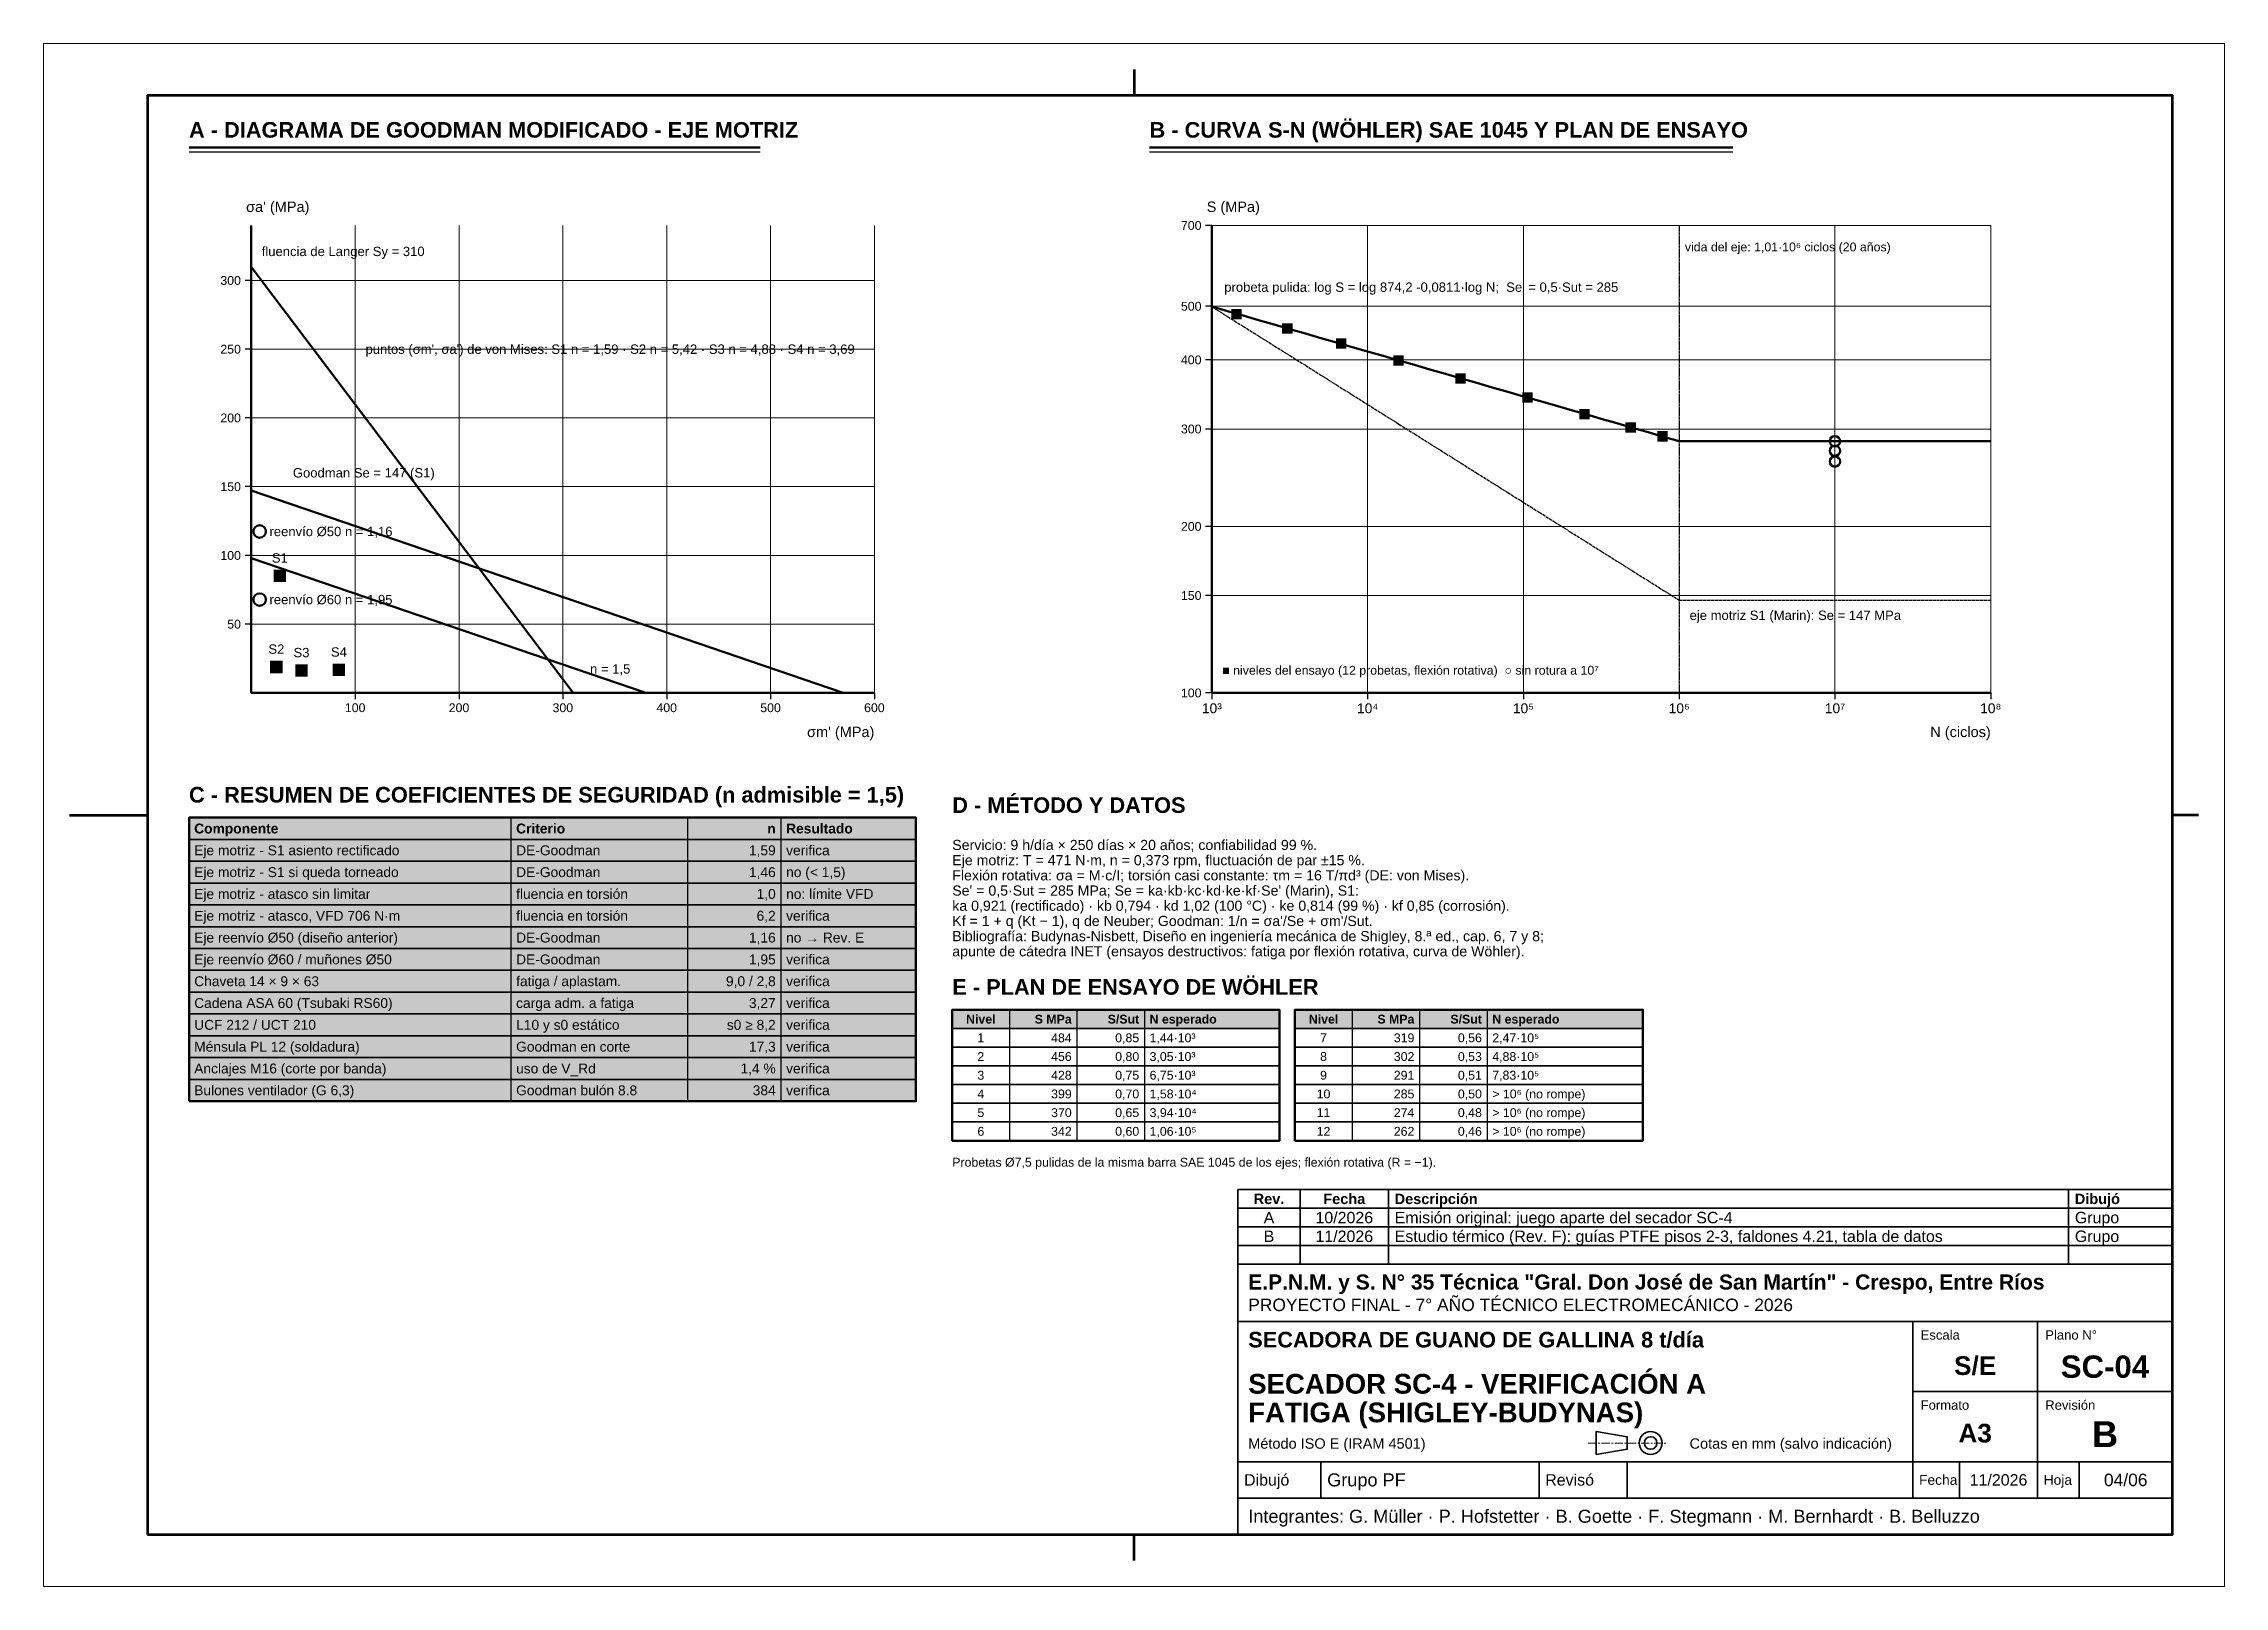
# Model space of a CAD drawing. Header units: millimetres. Extents: x 0 to 420, y 0 to 297.
import ezdxf
from ezdxf.enums import TextEntityAlignment as Align

# ---------------------------------------------------------------- set-up
doc = ezdxf.new("R2010")
doc.units = ezdxf.units.MM
doc.header["$LTSCALE"] = 0.5
doc.linetypes.add('CENTER', pattern=[5.08, 3.175, -0.635, 0.635, -0.635])
doc.linetypes.add('DASHED', pattern=[1.524, 1.27, -0.254])
for name, color, linetype, lineweight in [('AUXILIAR', 9, 'CONTINUOUS', 13), ('CONTORNO', 7, 'CONTINUOUS', 50), ('EJES', 1, 'CENTER', 18), ('FINO', 7, 'CONTINUOUS', 25), ('HOJA', 8, 'CONTINUOUS', 13), ('OCULTAS', 8, 'DASHED', 25), ('RECUADRO', 7, 'CONTINUOUS', 70), ('RELLENO', 9, 'CONTINUOUS', 13), ('ROTULO', 7, 'CONTINUOUS', 35), ('TEXTO', 7, 'CONTINUOUS', 25)]:
    doc.layers.add(name, color=color, linetype=linetype, lineweight=lineweight)
doc.styles.add('NEGRITA', font='arialbd.ttf')
doc.styles.get("Standard").update_dxf_attribs({"font": 'arial.ttf'})

msp = doc.modelspace()

# ---------------------------------------------------------------- hatches: boundary and pattern name
at = {"layer": 'RELLENO', "true_color": 0x282828}
for points in [[(228.75, 243.93), (230.75, 243.93), (230.75, 245.93), (228.75, 245.93)], [(238.53, 241.18), (240.53, 241.18), (240.53, 243.18), (238.53, 243.18)], [(248.88, 238.25), (250.88, 238.25), (250.88, 240.25), (248.88, 240.25)], [(259.96, 235), (261.96, 235), (261.96, 237), (259.96, 237)], [(271.86, 231.51), (273.86, 231.51), (273.86, 233.51), (271.86, 233.51)], [(284.76, 227.87), (286.76, 227.87), (286.76, 229.87), (284.76, 229.87)], [(295.78, 224.65), (297.78, 224.65), (297.78, 226.65), (295.78, 226.65)], [(304.65, 222.12), (306.65, 222.12), (306.65, 224.12), (304.65, 224.12)], [(310.81, 220.4), (312.81, 220.4), (312.81, 222.4), (310.81, 222.4)]]:
    msp.add_hatch(color=7, dxfattribs=at).paths.add_polyline_path(points)
at = {"layer": 'RELLENO', "true_color": 0xc81e1e}
for points in [[(44.29, 193.35), (46.69, 193.35), (46.69, 195.75), (44.29, 195.75)], [(43.63, 175.8), (46.03, 175.8), (46.03, 178.19), (43.63, 178.19)], [(48.46, 175.13), (50.86, 175.13), (50.86, 177.53), (48.46, 177.53)], [(55.67, 175.24), (58.07, 175.24), (58.07, 177.64), (55.67, 177.64)]]:
    msp.add_hatch(color=7, dxfattribs=at).paths.add_polyline_path(points)
at = {"layer": 'RELLENO', "true_color": 0xe2e8ee}
for points in [[(28, 143.8), (168, 143.8), (168, 148), (28, 148)], [(175, 107.4), (238, 107.4), (238, 111), (175, 111)], [(241, 107.4), (308, 107.4), (308, 111), (241, 111)]]:
    msp.add_hatch(color=7, dxfattribs=at).paths.add_polyline_path(points)
at = {"layer": 'RELLENO', "true_color": 0xd6ecd6}
for points in [[(28, 139.6), (168, 139.6), (168, 143.8), (28, 143.8)], [(28, 127), (168, 127), (168, 131.2), (28, 131.2)], [(28, 118.6), (168, 118.6), (168, 122.8), (28, 122.8)], [(28, 114.4), (168, 114.4), (168, 118.6), (28, 118.6)], [(28, 110.2), (168, 110.2), (168, 114.4), (28, 114.4)], [(28, 106), (168, 106), (168, 110.2), (28, 110.2)], [(28, 101.8), (168, 101.8), (168, 106), (28, 106)], [(28, 97.6), (168, 97.6), (168, 101.8), (28, 101.8)], [(28, 93.4), (168, 93.4), (168, 97.6), (28, 97.6)]]:
    msp.add_hatch(color=7, dxfattribs=at).paths.add_polyline_path(points)
at = {"layer": 'RELLENO', "true_color": 0xfad6d2}
for points in [[(28, 135.4), (168, 135.4), (168, 139.6), (28, 139.6)], [(28, 131.2), (168, 131.2), (168, 135.4), (28, 135.4)], [(28, 122.8), (168, 122.8), (168, 127), (28, 127)]]:
    msp.add_hatch(color=7, dxfattribs=at).paths.add_polyline_path(points)

# ---------------------------------------------------------------- linework, layer by layer
at = {"layer": 'AUXILIAR'}
for p, q in [((60, 172), (60, 262)), ((80, 172), (80, 262)), ((100, 172), (100, 262)), ((120, 172), (120, 262)), ((140, 172), (140, 262)), ((160, 172), (160, 262)), ((225, 172), (225, 262)), ((225, 262), (375, 262)), ((255, 172), (255, 262)), ((285, 172), (285, 262)), ((315, 172), (315, 262)), ((345, 172), (345, 262)), ((375, 172), (375, 262)), ((40, 251.41), (160, 251.41)), ((225, 246.44), (375, 246.44)), ((40, 238.18), (160, 238.18)), ((225, 236.12), (375, 236.12)), ((40, 224.94), (160, 224.94)), ((225, 222.81), (375, 222.81)), ((40, 211.71), (160, 211.71)), ((225, 204.06), (375, 204.06)), ((40, 198.47), (160, 198.47)), ((225, 190.75), (375, 190.75)), ((40, 185.24), (160, 185.24)), ((225, 172), (375, 172))]:
    msp.add_line(p, q, dxfattribs=at)
at = {"layer": 'CONTORNO'}
for p, q in [((28, 277), (137.98, 277)), ((213, 277), (325.32, 277))]:
    msp.add_line(p, q, dxfattribs=at)
at = {"layer": 'CONTORNO', "true_color": 0xc81e1e}
msp.add_line((40, 254.06), (102, 172), dxfattribs=at)
at = {"layer": 'CONTORNO', "true_color": 0x1f77b4}
for p, q in [((40, 210.94), (154, 172)), ((40, 197.96), (116, 172))]:
    msp.add_line(p, q, dxfattribs=at)
at = {"layer": 'CONTORNO'}
for points in [[(40, 262), (40, 172), (160, 172)], [(225, 262), (225, 172), (375, 172)]]:
    msp.add_lwpolyline(points, dxfattribs=at)
at = {"layer": 'CONTORNO', "true_color": 0x1f77b4}
msp.add_lwpolyline([(225, 246.37), (228, 245.5), (231, 244.64), (234, 243.78), (237, 242.91), (240, 242.05), (243, 241.19), (246, 240.32), (249, 239.46), (252, 238.59), (255, 237.73), (258, 236.87), (261, 236), (264, 235.14), (267, 234.28), (270, 233.41), (273, 232.55), (276, 231.68), (279, 230.82), (282, 229.96), (285, 229.09), (288, 228.23), (291, 227.37), (294, 226.5), (297, 225.64), (300, 224.78), (303, 223.91), (306, 223.05), (309, 222.18), (312, 221.32), (315, 220.46), (375, 220.44)], dxfattribs=at)
at = {"layer": 'CONTORNO'}
for points in [[(28, 93.4), (168, 93.4), (168, 148), (28, 148)], [(175, 85.8), (238, 85.8), (238, 111), (175, 111)], [(241, 85.8), (308, 85.8), (308, 111), (241, 111)]]:
    msp.add_lwpolyline(points, close=True, dxfattribs=at)
for centre, radius in [((345, 220.44), 1), ((345, 218.62), 1), ((345, 216.55), 1), ((41.6, 203.08), 1.2), ((41.6, 189.97), 1.2)]:
    msp.add_circle(centre, radius, dxfattribs=at)
at = {"layer": 'EJES'}
for p, q in [((315.09, 172), (315.09, 262)), ((297.5, 27.6), (312.5, 27.6))]:
    msp.add_line(p, q, dxfattribs=at)
at = {"layer": 'FINO'}
for p, q in [((28, 276.2), (137.98, 276.2)), ((213, 276.2), (325.32, 276.2)), ((225, 262), (223.8, 262)), ((40, 251.41), (38.8, 251.41)), ((225, 246.44), (223.8, 246.44)), ((40, 238.18), (38.8, 238.18)), ((225, 236.12), (223.8, 236.12)), ((40, 224.94), (38.8, 224.94)), ((225, 222.81), (223.8, 222.81)), ((40, 211.71), (38.8, 211.71)), ((225, 204.06), (223.8, 204.06)), ((40, 198.47), (38.8, 198.47)), ((225, 190.75), (223.8, 190.75)), ((40, 185.24), (38.8, 185.24)), ((60, 172), (60, 170.8)), ((80, 172), (80, 170.8)), ((100, 172), (100, 170.8)), ((120, 172), (120, 170.8)), ((140, 172), (140, 170.8)), ((160, 172), (160, 170.8)), ((225, 172), (223.8, 172)), ((225, 172), (225, 170.8)), ((255, 172), (255, 170.8)), ((285, 172), (285, 170.8)), ((315, 172), (315, 170.8)), ((345, 172), (345, 170.8)), ((375, 172), (375, 170.8)), ((90, 148), (90, 93.4)), ((124, 148), (124, 93.4)), ((142, 148), (142, 93.4)), ((186, 111), (186, 85.8)), ((199, 111), (199, 85.8)), ((212, 111), (212, 85.8)), ((252, 111), (252, 85.8)), ((265, 111), (265, 85.8)), ((278, 111), (278, 85.8))]:
    msp.add_line(p, q, dxfattribs=at)
for points in [[(28, 143.8), (168, 143.8), (168, 148), (28, 148)], [(28, 139.6), (168, 139.6), (168, 143.8), (28, 143.8)], [(28, 135.4), (168, 135.4), (168, 139.6), (28, 139.6)], [(28, 131.2), (168, 131.2), (168, 135.4), (28, 135.4)], [(28, 127), (168, 127), (168, 131.2), (28, 131.2)], [(28, 122.8), (168, 122.8), (168, 127), (28, 127)], [(28, 118.6), (168, 118.6), (168, 122.8), (28, 122.8)], [(28, 114.4), (168, 114.4), (168, 118.6), (28, 118.6)], [(28, 110.2), (168, 110.2), (168, 114.4), (28, 114.4)], [(28, 106), (168, 106), (168, 110.2), (28, 110.2)], [(175, 107.4), (238, 107.4), (238, 111), (175, 111)], [(241, 107.4), (308, 107.4), (308, 111), (241, 111)], [(28, 101.8), (168, 101.8), (168, 106), (28, 106)], [(175, 103.8), (238, 103.8), (238, 107.4), (175, 107.4)], [(241, 103.8), (308, 103.8), (308, 107.4), (241, 107.4)], [(28, 97.6), (168, 97.6), (168, 101.8), (28, 101.8)], [(175, 100.2), (238, 100.2), (238, 103.8), (175, 103.8)], [(241, 100.2), (308, 100.2), (308, 103.8), (241, 103.8)], [(28, 93.4), (168, 93.4), (168, 97.6), (28, 97.6)], [(175, 96.6), (238, 96.6), (238, 100.2), (175, 100.2)], [(241, 96.6), (308, 96.6), (308, 100.2), (241, 100.2)], [(175, 93), (238, 93), (238, 96.6), (175, 96.6)], [(175, 89.4), (238, 89.4), (238, 93), (175, 93)], [(241, 93), (308, 93), (308, 96.6), (241, 96.6)], [(241, 89.4), (308, 89.4), (308, 93), (241, 93)], [(175, 85.8), (238, 85.8), (238, 89.4), (175, 89.4)], [(241, 85.8), (308, 85.8), (308, 89.4), (241, 89.4)]]:
    msp.add_lwpolyline(points, close=True, dxfattribs=at)
at = {"layer": 'HOJA'}
msp.add_lwpolyline([(0, 0), (420, 0), (420, 297), (0, 297)], close=True, dxfattribs=at)
at = {"layer": 'OCULTAS', "true_color": 0xc81e1e}
msp.add_lwpolyline([(225, 246.37), (228, 244.49), (231, 242.61), (234, 240.72), (237, 238.84), (240, 236.95), (243, 235.07), (246, 233.19), (249, 231.3), (252, 229.42), (255, 227.53), (258, 225.65), (261, 223.77), (264, 221.88), (267, 220), (270, 218.11), (273, 216.23), (276, 214.34), (279, 212.46), (282, 210.58), (285, 208.69), (288, 206.81), (291, 204.92), (294, 203.04), (297, 201.16), (300, 199.27), (303, 197.39), (306, 195.5), (309, 193.62), (312, 191.73), (315, 189.85), (375, 189.85)], dxfattribs=at)
at = {"layer": 'RECUADRO'}
for p, q in [((210, 292), (210, 287)), ((5, 148.5), (20, 148.5)), ((415, 148.5), (410, 148.5)), ((210, 5), (210, 10))]:
    msp.add_line(p, q, dxfattribs=at)
msp.add_lwpolyline([(20, 10), (410, 10), (410, 287), (20, 287)], close=True, dxfattribs=at)
at = {"layer": 'ROTULO'}
for p, q in [((242, 72.8), (242, 76.4)), ((259, 72.8), (259, 76.4)), ((390, 72.8), (390, 76.4)), ((242, 69.2), (242, 72.8)), ((259, 69.2), (259, 72.8)), ((390, 69.2), (390, 72.8)), ((242, 65.6), (242, 69.2)), ((259, 65.6), (259, 69.2)), ((390, 65.6), (390, 69.2)), ((242, 62), (242, 65.6)), ((259, 62), (259, 65.6)), ((390, 62), (390, 65.6)), ((230, 62), (410, 62)), ((230, 10), (230, 62)), ((230, 51), (410, 51)), ((360, 24), (360, 51)), ((384, 24), (384, 51)), ((360, 37.5), (410, 37.5)), ((230, 24), (410, 24)), ((246, 17), (246, 24)), ((288, 17), (288, 24)), ((305, 17), (305, 24)), ((360, 17), (360, 24)), ((369, 17), (369, 24)), ((384, 17), (384, 24)), ((392, 17), (392, 24)), ((230, 17), (410, 17))]:
    msp.add_line(p, q, dxfattribs=at)
for points in [[(230, 72.8), (410, 72.8), (410, 76.4), (230, 76.4)], [(230, 69.2), (410, 69.2), (410, 72.8), (230, 72.8)], [(230, 65.6), (410, 65.6), (410, 69.2), (230, 69.2)], [(230, 62), (410, 62), (410, 65.6), (230, 65.6)], [(299, 25.4), (305, 26.4), (305, 28.8), (299, 29.8)]]:
    msp.add_lwpolyline(points, close=True, dxfattribs=at)
for radius in [2.2, 1.2]:
    msp.add_circle((309.5, 27.6), radius, dxfattribs=at)

# ---------------------------------------------------------------- texts
at = {"layer": 'ROTULO', "style": 'NEGRITA'}
for s, height, p in [('Fecha', 2, (250.5, 74.6)), ('Rev.', 2, (236, 74.6)), ('S/E', 3.6, (372, 42.5)), ('SC-04', 4.3, (397, 42.3)), ('A3', 3.6, (372, 29.5)), ('B', 5, (397, 29.3))]:
    msp.add_text(s, height=height, dxfattribs=at).set_placement(p, align=Align.MIDDLE_CENTER)
for s, height, p in [('Descripción', 2, (260.2, 74.6)), ('Dibujó', 2, (391.2, 74.6)), ('E.P.N.M. y S. N° 35 Técnica "Gral. Don José de San Martín" - Crespo, Entre Ríos', 2.9, (232, 58.6)), ('SECADORA DE GUANO DE GALLINA 8 t/día', 3, (232, 47.5)), ('SECADOR SC-4 - VERIFICACIÓN A', 3.8, (232, 39)), ('FATIGA (SHIGLEY-BUDYNAS)', 3.8, (232, 33.49))]:
    msp.add_text(s, height=height, dxfattribs=at).set_placement(p, align=Align.MIDDLE_LEFT)
at = {"layer": 'ROTULO'}
for s, height, p in [('A', 2.2, (236, 71)), ('10/2026', 2.2, (250.5, 71)), ('B', 2.2, (236, 67.4)), ('11/2026', 2.2, (250.5, 67.4)), ('11/2026', 2.2, (376.5, 20.5)), ('04/06', 2.4, (401, 20.5))]:
    msp.add_text(s, height=height, dxfattribs=at).set_placement(p, align=Align.MIDDLE_CENTER)
for s, height, p in [('Emisión original: juego aparte del secador SC-4', 2.2, (260.2, 71)), ('Grupo', 2.2, (391.2, 71)), ('Estudio térmico (Rev. F): guías PTFE pisos 2-3, faldones 4.21, tabla de datos', 2.2, (260.2, 67.4)), ('Grupo', 2.2, (391.2, 67.4)), ('PROYECTO FINAL - 7° AÑO TÉCNICO ELECTROMECÁNICO - 2026', 2.4, (232, 54.2)), ('Método ISO E (IRAM 4501)', 2, (232, 27.5)), ('Cotas en mm (salvo indicación)', 2, (317, 27.5)), ('Dibujó', 2.2, (231.2, 20.5)), ('Grupo PF', 2.5, (247.2, 20.5)), ('Revisó', 2.2, (289.2, 20.5)), ('Fecha', 1.9, (361.2, 20.5)), ('Hoja', 1.9, (385.2, 20.5)), ('Integrantes: G. Müller · P. Hofstetter · B. Goette · F. Stegmann · M. Bernhardt · B. Belluzzo', 2.5, (232, 13.5))]:
    msp.add_text(s, height=height, dxfattribs=at).set_placement(p, align=Align.MIDDLE_LEFT)
for s, p in [('Escala', (361.5, 49.3)), ('Plano N°', (385.5, 49.3)), ('Formato', (361.5, 35.8)), ('Revisión', (385.5, 35.8))]:
    msp.add_text(s, height=1.8, dxfattribs=at).set_placement(p, align=Align.TOP_LEFT)
at = {"layer": 'TEXTO', "style": 'NEGRITA'}
for s, p in [('A - DIAGRAMA DE GOODMAN MODIFICADO - EJE MOTRIZ', (28, 278)), ('B - CURVA S-N (WÖHLER) SAE 1045 Y PLAN DE ENSAYO', (213, 278)), ('C - RESUMEN DE COEFICIENTES DE SEGURIDAD (n admisible = 1,5)', (28, 150)), ('D - MÉTODO Y DATOS', (175, 148)), ('E - PLAN DE ENSAYO DE WÖHLER', (175, 113))]:
    msp.add_text(s, height=3, dxfattribs=at).set_placement(p, align=Align.BOTTOM_LEFT)
at = {"layer": 'TEXTO'}
for s, height, p in [("σa' (MPa)", 2, (39, 264)), ('S (MPa)', 2, (224, 264)), ('fluencia de Langer Sy = 310', 1.8, (42, 255.56)), ("probeta pulida: log S = log 874,2 -0,0811·log N;  Se' = 0,5·Sut = 285", 1.8, (227.38, 248.68)), ('Goodman Se = 147 (S1)', 1.8, (48, 212.94)), ('■ niveles del ensayo (12 probetas, flexión rotativa)  ○ sin rotura a 10⁷', 1.7, (227, 175))]:
    msp.add_text(s, height=height, dxfattribs=at).set_placement(p, align=Align.BOTTOM_LEFT)
for s, height, p in [('700', 1.7, (223, 262)), ('300', 1.7, (38, 251.41)), ('500', 1.7, (223, 246.44)), ('250', 1.7, (38, 238.18)), ('400', 1.7, (223, 236.12)), ('200', 1.7, (38, 224.94)), ('300', 1.7, (223, 222.81)), ('150', 1.7, (38, 211.71)), ('200', 1.7, (223, 204.06)), ('100', 1.7, (38, 198.47)), ('150', 1.7, (223, 190.75)), ('50', 1.7, (38, 185.24)), ('100', 1.7, (223, 172)), ('1,59', 1.9, (141, 141.7)), ('1,46', 1.9, (141, 137.5)), ('1,0', 1.9, (141, 133.3)), ('6,2', 1.9, (141, 129.1)), ('1,16', 1.9, (141, 124.9)), ('1,95', 1.9, (141, 120.7)), ('9,0 / 2,8', 1.9, (141, 116.5)), ('3,27', 1.9, (141, 112.3)), ('s0 ≥ 8,2', 1.9, (141, 108.1)), ('484', 1.7, (198, 105.6)), ('0,85', 1.7, (211, 105.6)), ('319', 1.7, (264, 105.6)), ('0,56', 1.7, (277, 105.6)), ('17,3', 1.9, (141, 103.9)), ('456', 1.7, (198, 102)), ('0,80', 1.7, (211, 102)), ('302', 1.7, (264, 102)), ('0,53', 1.7, (277, 102)), ('1,4 %', 1.9, (141, 99.7)), ('428', 1.7, (198, 98.4)), ('0,75', 1.7, (211, 98.4)), ('291', 1.7, (264, 98.4)), ('0,51', 1.7, (277, 98.4)), ('384', 1.9, (141, 95.5)), ('399', 1.7, (198, 94.8)), ('0,70', 1.7, (211, 94.8)), ('285', 1.7, (264, 94.8)), ('0,50', 1.7, (277, 94.8)), ('370', 1.7, (198, 91.2)), ('342', 1.7, (198, 87.6)), ('0,65', 1.7, (211, 91.2)), ('0,60', 1.7, (211, 87.6)), ('274', 1.7, (264, 91.2)), ('262', 1.7, (264, 87.6)), ('0,48', 1.7, (277, 91.2)), ('0,46', 1.7, (277, 87.6))]:
    msp.add_text(s, height=height, dxfattribs=at).set_placement(p, align=Align.MIDDLE_RIGHT)
for s, height, p in [('vida del eje: 1,01·10⁶ ciclos (20 años)', 1.7, (316.09, 257.86)), ("puntos (σm', σa') de von Mises: S1 n = 1,59 · S2 n = 5,42 · S3 n = 4,88 · S4 n = 3,69", 1.8, (62, 238.18)), ('reenvío Ø50 n = 1,16', 1.8, (43.5, 203.08)), ('reenvío Ø60 n = 1,95', 1.8, (43.5, 189.97)), ('Eje motriz - S1 asiento rectificado', 1.9, (29, 141.7)), ('DE-Goodman', 1.9, (91, 141.7)), ('verifica', 1.9, (143, 141.7)), ('Eje motriz - S1 si queda torneado', 1.9, (29, 137.5)), ('DE-Goodman', 1.9, (91, 137.5)), ('no (< 1,5)', 1.9, (143, 137.5)), ('Eje motriz - atasco sin limitar', 1.9, (29, 133.3)), ('fluencia en torsión', 1.9, (91, 133.3)), ('no: límite VFD', 1.9, (143, 133.3)), ('Eje motriz - atasco, VFD 706 N·m', 1.9, (29, 129.1)), ('fluencia en torsión', 1.9, (91, 129.1)), ('verifica', 1.9, (143, 129.1)), ('Eje reenvío Ø50 (diseño anterior)', 1.9, (29, 124.9)), ('DE-Goodman', 1.9, (91, 124.9)), ('no → Rev. E', 1.9, (143, 124.9)), ('Eje reenvío Ø60 / muñones Ø50', 1.9, (29, 120.7)), ('DE-Goodman', 1.9, (91, 120.7)), ('verifica', 1.9, (143, 120.7)), ('Chaveta 14 × 9 × 63', 1.9, (29, 116.5)), ('fatiga / aplastam.', 1.9, (91, 116.5)), ('verifica', 1.9, (143, 116.5)), ('Cadena ASA 60 (Tsubaki RS60)', 1.9, (29, 112.3)), ('carga adm. a fatiga', 1.9, (91, 112.3)), ('verifica', 1.9, (143, 112.3)), ('UCF 212 / UCT 210', 1.9, (29, 108.1)), ('L10 y s0 estático', 1.9, (91, 108.1)), ('verifica', 1.9, (143, 108.1)), ('1,44·10³', 1.7, (213, 105.6)), ('2,47·10⁵', 1.7, (279, 105.6)), ('Ménsula PL 12 (soldadura)', 1.9, (29, 103.9)), ('Goodman en corte', 1.9, (91, 103.9)), ('verifica', 1.9, (143, 103.9)), ('3,05·10³', 1.7, (213, 102)), ('4,88·10⁵', 1.7, (279, 102)), ('Anclajes M16 (corte por banda)', 1.9, (29, 99.7)), ('uso de V_Rd', 1.9, (91, 99.7)), ('verifica', 1.9, (143, 99.7)), ('6,75·10³', 1.7, (213, 98.4)), ('7,83·10⁵', 1.7, (279, 98.4)), ('Bulones ventilador (G 6,3)', 1.9, (29, 95.5)), ('Goodman bulón 8.8', 1.9, (91, 95.5)), ('verifica', 1.9, (143, 95.5)), ('1,58·10⁴', 1.7, (213, 94.8)), ('> 10⁶ (no rompe)', 1.7, (279, 94.8)), ('3,94·10⁴', 1.7, (213, 91.2)), ('1,06·10⁵', 1.7, (213, 87.6)), ('> 10⁶ (no rompe)', 1.7, (279, 91.2)), ('> 10⁶ (no rompe)', 1.7, (279, 87.6))]:
    msp.add_text(s, height=height, dxfattribs=at).set_placement(p, align=Align.MIDDLE_LEFT)
for s, p in [('S1', (45.49, 196.55)), ('S2', (44.83, 179)), ('S3', (49.66, 178.33)), ('S4', (56.87, 178.44))]:
    msp.add_text(s, height=1.8, dxfattribs=at).set_placement(p, align=Align.BOTTOM_CENTER)
for s, height, p in [('eje motriz S1 (Marin): Se = 147 MPa', 1.8, (317, 187.85)), ('Servicio: 9 h/día × 250 días × 20 años; confiabilidad 99 %.', 1.95, (175, 143.71)), ('Eje motriz: T = 471 N·m, n = 0,373 rpm, fluctuación de par ±15 %.', 1.95, (175, 140.78)), ("Se' = 0,5·Sut = 285 MPa; Se = ka·kb·kc·kd·ke·kf·Se' (Marin), S1:", 1.95, (175, 134.93)), ('Flexión rotativa: σa = M·c/I; torsión casi constante: τm = 16 T/πd³ (DE: von Mises).', 1.95, (175, 137.86)), ('ka 0,921 (rectificado) · kb 0,794 · kd 1,02 (100 °C) · ke 0,814 (99 %) · kf 0,85 (corrosión).', 1.95, (175, 132.01)), ("Kf = 1 + q (Kt − 1), q de Neuber; Goodman: 1/n = σa'/Se + σm'/Sut.", 1.95, (175, 129.08)), ('Bibliografía: Budynas-Nisbett, Diseño en ingeniería mecánica de Shigley, 8.ª ed., cap. 6, 7 y 8;', 1.95, (175, 126.16)), ('apunte de cátedra INET (ensayos destructivos: fatiga por flexión rotativa, curva de Wöhler).', 1.95, (175, 123.23)), ('Probetas Ø7,5 pulidas de la misma barra SAE 1045 de los ejes; flexión rotativa (R = −1).', 1.7, (175, 82.5))]:
    msp.add_text(s, height=height, dxfattribs=at).set_placement(p, align=Align.TOP_LEFT)
msp.add_text('n = 1,5', height=1.8, dxfattribs=at).set_placement((113, 175.18), align=Align.BOTTOM_RIGHT)
for s, height, p in [('100', 1.7, (60, 170)), ('200', 1.7, (80, 170)), ('300', 1.7, (100, 170)), ('400', 1.7, (120, 170)), ('500', 1.7, (140, 170)), ('600', 1.7, (160, 170)), ('10³', 1.9, (225, 170)), ('10⁴', 1.9, (255, 170)), ('10⁵', 1.9, (285, 170)), ('10⁶', 1.9, (315, 170)), ('10⁷', 1.9, (345, 170)), ('10⁸', 1.9, (375, 170))]:
    msp.add_text(s, height=height, dxfattribs=at).set_placement(p, align=Align.TOP_CENTER)
for s, p in [("σm' (MPa)", (160, 165.5)), ('N (ciclos)', (375, 165.5))]:
    msp.add_text(s, height=2, dxfattribs=at).set_placement(p, align=Align.TOP_RIGHT)
at = {"layer": 'TEXTO', "style": 'NEGRITA'}
for s, height, p in [('Componente', 1.9, (29, 145.9)), ('Criterio', 1.9, (91, 145.9)), ('Resultado', 1.9, (143, 145.9)), ('N esperado', 1.7, (213, 109.2)), ('N esperado', 1.7, (279, 109.2))]:
    msp.add_text(s, height=height, dxfattribs=at).set_placement(p, align=Align.MIDDLE_LEFT)
for s, height, p in [('n', 1.9, (141, 145.9)), ('S MPa', 1.7, (198, 109.2)), ('S/Sut', 1.7, (211, 109.2)), ('S MPa', 1.7, (264, 109.2)), ('S/Sut', 1.7, (277, 109.2))]:
    msp.add_text(s, height=height, dxfattribs=at).set_placement(p, align=Align.MIDDLE_RIGHT)
for p in [(180.5, 109.2), (246.5, 109.2)]:
    msp.add_text('Nivel', height=1.7, dxfattribs=at).set_placement(p, align=Align.MIDDLE_CENTER)
at = {"layer": 'TEXTO'}
for s, p in [('1', (180.5, 105.6)), ('7', (246.5, 105.6)), ('2', (180.5, 102)), ('8', (246.5, 102)), ('3', (180.5, 98.4)), ('9', (246.5, 98.4)), ('4', (180.5, 94.8)), ('10', (246.5, 94.8)), ('5', (180.5, 91.2)), ('6', (180.5, 87.6)), ('11', (246.5, 91.2)), ('12', (246.5, 87.6))]:
    msp.add_text(s, height=1.7, dxfattribs=at).set_placement(p, align=Align.MIDDLE_CENTER)

doc.saveas('drawing.dxf')
